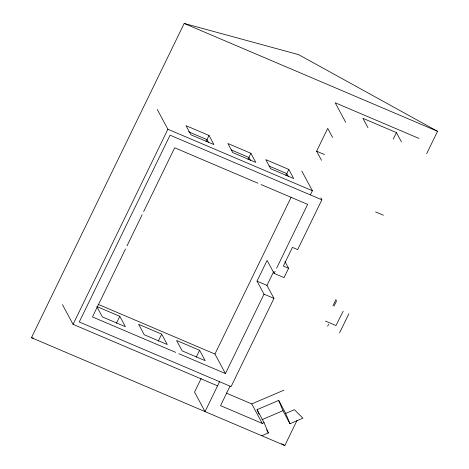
<?xml version="1.0" encoding="UTF-8"?>
<svg xmlns="http://www.w3.org/2000/svg" width="469" height="469" viewBox="0 0 469 469"><rect width="100%" height="100%" fill="white"/><g stroke="black" fill="none" stroke-linecap="round" stroke-linejoin="round"><path stroke-width="0.7" d="M296.988 420.517L284.818 445.55L31.446 337.692L184.182 23.45L298.618 54.633L437.554 131.308L426.667 153.703M217.557 385.852L73.07 324.349L167.896 129.239L157.285 109.529M125.499 248.969L92.463 316.944L175.699 352.377M127.017 245.856L142.148 214.72M143.661 211.607L174.679 147.782L257.915 183.215M116.435 323.241L119.8 316.311L96.766 306.509L102.365 316.903L125.399 326.711L119.8 316.311M206.09 141.521L209.027 135.477L185.994 125.674L190.889 134.773L213.923 144.575L209.027 135.477M158.311 341.069L161.682 334.139L138.648 324.331L144.247 334.731L167.281 344.533L161.682 334.139M247.966 159.349L250.903 153.304L227.87 143.502L232.771 152.595L255.804 162.403L250.903 153.304M196.212 357.202L199.583 350.273L176.549 340.465L182.148 350.865L205.182 360.667L199.583 350.273M285.867 175.482L288.804 169.438L265.771 159.636L270.672 168.734L293.705 178.537L288.804 169.438M201.178 378.448L194.547 392.096L205.047 411.589L219.574 381.702M284.923 261.485L288.593 268.291L284.05 277.636L274.107 273.398L267.107 260.401L257.018 281.16L264.018 294.157L225.431 373.547L214.931 354.054L291.073 197.396M321.517 160.316L316.616 151.217L327.714 128.389L332.609 137.481M310.367 194.899L312.383 190.748L301.772 171.033M288.593 268.291L283.358 266.064L292.433 247.386L297.668 249.614L321.881 199.8L170.071 135.178L79.273 321.98L231.088 386.603L273.966 298.39L266.967 285.392L273.585 271.774M274.107 273.398L275.115 271.322M276.628 268.209L307.646 204.384L261.057 184.552M230.044 386.157L220.559 405.667L262.247 423.413L264.07 422.633L268.356 432.946L261.79 435.742M393.251 139.135L396.434 132.586L362.93 118.329L367.966 127.685M332.967 305.724L335.997 299.498M334.016 306.169L336.742 300.565M327.661 326.207L328.622 324.231M339.574 332.896L348.86 313.79M343.156 311.228L335.974 325.539L325.504 321.083M226.199 393.04L251.747 403.92L283.933 390.179M258.947 414.145L257.076 409.636L278.686 400.415L285.68 413.412L289.965 423.718L302.927 418.184L294.426 409.677L285.68 413.412M262.013 419.667L282.965 410.721L289.965 423.718M31.446 337.692L33.569 338.272M184.182 23.45L437.554 131.308M418.934 138.414L335.177 102.758L345.676 122.251M316.616 151.217L324.466 154.559M188.579 131.783L207.005 139.627L208.641 142.664M231.117 149.892L248.887 157.455L250.522 160.492M269.018 166.026L286.788 173.589L288.423 176.625M375.581 211.888L383.431 215.23M167.896 129.239L312.383 190.748M257.018 281.16L266.967 285.392M264.018 294.157L273.966 298.39M98.085 304.311L214.931 354.054M178.841 353.714L225.431 373.547M281.617 443.785L284.818 445.55M396.434 132.586L401.47 141.949M320.866 197.912L321.881 199.8M257.076 409.636L264.07 422.633M266.691 429.85L268.356 432.946M251.747 403.92L262.247 423.413M62.459 304.633L73.07 324.349M278.686 400.415L282.965 410.721"/></g></svg>
